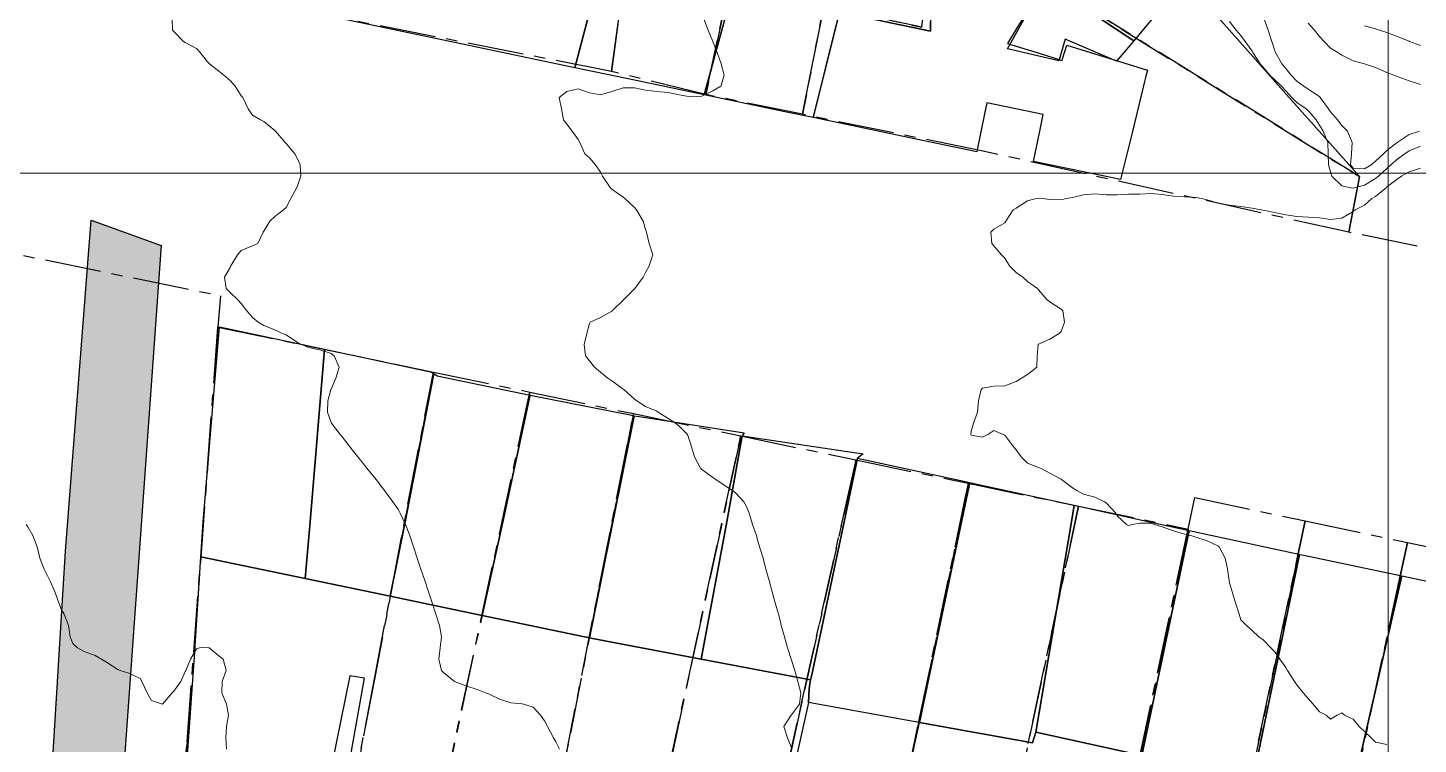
# Model space of a CAD drawing. Header units: centimetres. Extents: x 0 to 642158, y -847 to 649707.
# Drawn here: x 616806.2 to 616868.1, y 621662 to 621693.9 of the extents above; entities that cross this region are included whole.
import ezdxf

# ---------------------------------------------------------------- set-up
doc = ezdxf.new("R2010")
doc.units = ezdxf.units.CM
doc.header["$MEASUREMENT"] = 0
doc.linetypes.add('CENTERX2', pattern=[4, 2.5, -0.5, 0.5, -0.5])
doc.layers.add('MEV_grille', color=254, linetype='Continuous', lineweight=9)
doc.layers.add('WAL_topographie 0.5', color=253, linetype='Continuous', lineweight=20)
doc.layers.add('MEV_schema paysager_Ha', color=7, linetype='Continuous', lineweight=25, transparency=0.13)
doc.layers.add('SPW_batiments', color=7, linetype='Continuous')
doc.layers.add('SPW_parcellaire cadastral', color=7, linetype='CENTERX2', lineweight=25, true_color=0xff0542)

# ---------------------------------------------------------------- blocks, each defined once
blk = doc.blocks.new('*U114')
at = {"layer": 'MEV_grille', "transparency": 33554687}
blk.add_lwpolyline([(-1338.461, 0), (1338.461, 0)], dxfattribs=at)
blk = doc.blocks.new('*U115')
at = {"layer": 'MEV_grille', "color": 0, "linetype": 'ByBlock', "lineweight": -2, "transparency": 16777216}
blk.add_blockref('*U114', (0, -700), dxfattribs=at)
blk = doc.blocks.new('*U112')
at = {"layer": 'MEV_grille', "transparency": 33554687}
blk.add_lwpolyline([(0, 1825.476), (0, -1825.476)], dxfattribs=at)
blk = doc.blocks.new('*U113')
at = {"layer": 'MEV_grille', "color": 0, "linetype": 'ByBlock', "lineweight": -2, "transparency": 16777216}
blk.add_blockref('*U112', (1500, 0), dxfattribs=at)

msp = doc.modelspace()

# ---------------------------------------------------------------- hatches: boundary and pattern name
at = {"layer": 'MEV_schema paysager_Ha', "true_color": 0xffffff, "transparency": 33554687}
h = msp.add_hatch(color=7, dxfattribs=at)
h.dxf.hatch_style = 1
h.paths.add_polyline_path([(617076.957, 620775.289), (617077.201, 620777.105), (617077.126, 620779.957), (617075.099, 620784.986), (617072.172, 620790.466), (617067.368, 620798.797), (617064.065, 620804.577), (617056.243, 620818.296), (617050.046, 620830.95), (617047.611, 620836.834), (617045.379, 620844.037), (617042.362, 620852.742), (617037.909, 620861.649), (617028.342, 620880.123), (617020.095, 620896.123), (617010.198, 620916.411), (617002.446, 620933.73), (616993.044, 620956.493), (616983.642, 620978.596), (616973.25, 621002.678), (616968.962, 621012.244), (616965.663, 621021.976), (616955.436, 621040.45), (616945.21, 621059.419), (616940.921, 621068.986), (616935.478, 621077.398), (616927.231, 621088.119), (616919.756, 621098.032), (616908.594, 621115.419), (616899.05, 621136.883), (616888.424, 621173.846), (616877.62, 621211.722), (616864.401, 621250.858), (616862.596, 621274.031), (616860.047, 621301.222), (616858.914, 621326.713), (616859.197, 621346.539), (616860.896, 621376.279), (616861.463, 621404.886), (616860.613, 621429.244), (616859.48, 621444.822), (616854.948, 621465.215), (616849, 621490.706), (616837.671, 621532.058), (616829.74, 621571.711), (616822.943, 621588.705), (616820.394, 621592.954), (616812.463, 621606.549), (616808.781, 621634.306), (616806.798, 621652.15), (616807.931, 621670.56), (616809.064, 621685.289), (616812.18, 621684.156), (616809.914, 621652.433), (616812.18, 621634.873), (616813.879, 621615.896), (616816.995, 621605.7), (616822.943, 621593.52), (616829.174, 621581.341), (616832.006, 621572.561), (616837.954, 621544.521), (616851.266, 621492.689), (616857.498, 621468.614), (616860.896, 621451.903), (616862.879, 621435.758), (616864.295, 621409.984), (616863.729, 621378.545), (616862.029, 621341.724), (616862.313, 621319.632), (616865.428, 621273.181), (616866.561, 621255.621), (616870.995, 621241.549), (616880.863, 621212.431), (616888.067, 621186.88), (616893.901, 621167.537), (616903.21, 621136.7), (616913.794, 621113.645), (616922.701, 621099.354), (616933.688, 621085.113), (616938.674, 621078.225), (616946.15, 621064.154), (616956.913, 621043.761), (616966.26, 621026.766), (616969.942, 621016.853), (616981.555, 620991.079), (616995.15, 620956.807), (617005.346, 620932.732), (617016.676, 620908.941), (617026.306, 620890.247), (617038.202, 620866.455), (617044.999, 620853.993), (617049.248, 620839.831), (617054.346, 620826.519), (617065.959, 620806.409), (617077.565, 620785.227), (617080.472, 620780.563), (617081.622, 620779.211), (617083.041, 620778.332)])

# ---------------------------------------------------------------- linework, layer by layer
msp.add_lwpolyline([(616806.798, 621652.15), (616807.931, 621670.56), (616809.064, 621685.289), (616812.18, 621684.156), (616809.914, 621652.433)])
at = {"layer": 'SPW_batiments'}
for points in [[(616832.767, 621700.338), (616831.294, 621694.706), (616830.605, 621692.074), (616826.52, 621692.93), (616817.399, 621694.842), (616819.148, 621703.191), (616828.269, 621701.28), (616828.532, 621702.538), (616833.093, 621701.583), (616832.767, 621700.338)], [(616842.868, 621702.417), (616841.676, 621697.379), (616842.985, 621697.008), (616846.406, 621696.038), (616846.439, 621693.703), (616842.377, 621694.551), (616841.213, 621689.853), (616839.957, 621690.116), (616836.352, 621690.871), (616837.628, 621695.543), (616838.385, 621698.311), (616839.789, 621703.45), (616842.868, 621702.417)], [(616838.944, 621700.358), (616836.352, 621690.871), (616833.338, 621691.502), (616830.605, 621692.074), (616831.849, 621696.829)], [(616855.694, 621694.777), (616856.294, 621694.235), (616855.483, 621693.271), (616852.027, 621695.568), (616852.827, 621696.701), (616855.694, 621694.777)], [(616852.027, 621695.568), (616855.483, 621693.271), (616854.723, 621692.369), (616852.427, 621693.351), (616852.144, 621692.385), (616849.86, 621692.917), (616851.527, 621695.918), (616852.027, 621695.568)], [(616850.854, 621694.767), (616850.251, 621693.787), (616849.864, 621693.157), (616851.507, 621692.644), (616851.967, 621692.501), (616852.292, 621692.399), (616852.315, 621692.475), (616852.505, 621693.083), (616856.092, 621691.963), (616856.027, 621691.7), (616855.968, 621691.46), (616855.92, 621691.267), (616855.891, 621691.148), (616855.406, 621689.181), (616854.894, 621687.105), (616851.024, 621687.899), (616851.285, 621689.172), (616851.453, 621689.991), (616848.941, 621690.506), (616848.841, 621690.017), (616848.512, 621688.414), (616848.494, 621688.328), (616847.075, 621688.625), (616845.79, 621688.894), (616841.214, 621689.853), (616841.227, 621689.907)], [(616841.227, 621689.907), (616841.741, 621691.982), (616842.377, 621694.551), (616846.439, 621693.703), (616846.433, 621694.111)], [(616819.462, 621679.547), (616818.814, 621671.864), (616818.601, 621669.336), (616813.955, 621670.308), (616814.047, 621671.863), (616814.779, 621680.547), (616819.462, 621679.547)], [(616824.174, 621678.542), (616824.325, 621678.466), (616823.047, 621671.865), (616822.38, 621668.547), (616818.601, 621669.336), (616818.814, 621671.864), (616819.462, 621679.547), (616824.174, 621678.542)], [(616824.475, 621678.367), (616828.607, 621677.493), (616828.565, 621677.32), (616827.397, 621671.865), (616826.481, 621667.688), (616822.38, 621668.547), (616823.047, 621671.865), (616824.325, 621678.466), (616824.475, 621678.367)], [(616833.071, 621676.618), (616833.246, 621676.583), (616832.297, 621671.866), (616831.246, 621666.693), (616831.025, 621666.738), (616826.481, 621667.688), (616827.397, 621671.865), (616828.565, 621677.32), (616828.607, 621677.493), (616833.071, 621676.618)], [(616833.468, 621676.549), (616838.137, 621675.825), (616838.046, 621675.683), (616837.363, 621671.866), (616836.231, 621665.752), (616831.394, 621666.665), (616831.246, 621666.693), (616832.297, 621671.866), (616833.246, 621676.583), (616833.468, 621676.549)], [(616843.443, 621674.892), (616843.179, 621674.7), (616842.597, 621671.867), (616841.145, 621665.054), (616841.097, 621664.834), (616836.231, 621665.752), (616837.363, 621671.866), (616838.046, 621675.683), (616843.443, 621674.892)], [(616847.915, 621673.679), (616848.179, 621673.618), (616847.813, 621671.868), (616845.948, 621662.929), (616845.676, 621662.978), (616840.998, 621663.825), (616841.037, 621664.425), (616841.069, 621664.648), (616841.097, 621664.834), (616841.145, 621665.054), (616842.597, 621671.867), (616843.179, 621674.7), (616847.915, 621673.679)], [(616848.578, 621673.523), (616852.829, 621672.598), (616852.713, 621671.868), (616851.131, 621662.501), (616850.981, 621662.018), (616845.948, 621662.929), (616847.813, 621671.868), (616848.179, 621673.618), (616848.578, 621673.523)], [(616856.179, 621671.868), (616857.95, 621671.483), (616855.847, 621661.464), (616851.131, 621662.501), (616852.713, 621671.868), (616852.829, 621672.598), (616856.179, 621671.868)], [(616862.696, 621670.447), (616862.865, 621670.411), (616860.78, 621660.377), (616860.633, 621660.409), (616855.847, 621661.464), (616857.95, 621671.483), (616862.696, 621670.447)], [(616813.348, 621661.264), (616813.664, 621665.863), (616813.955, 621670.308), (616818.601, 621669.336)], [(616863.049, 621670.372), (616867.414, 621669.458), (616865.115, 621659.456), (616860.949, 621660.341), (616860.78, 621660.377), (616862.865, 621670.411), (616863.049, 621670.372)], [(616818.601, 621669.336), (616822.38, 621668.547), (616826.481, 621667.688), (616831.025, 621666.738), (616831.246, 621666.693), (616831.394, 621666.665), (616836.231, 621665.752), (616841.097, 621664.834), (616841.069, 621664.648), (616841.037, 621664.425), (616840.998, 621663.825), (616839.149, 621655.517)], [(616871.73, 621668.553), (616869.649, 621658.491), (616865.115, 621659.456), (616867.414, 621669.458), (616871.73, 621668.553)], [(616820.431, 621660.414), (616821.231, 621664.897), (616820.581, 621665.014), (616819.781, 621661.064)], [(616845.381, 621660.35), (616845.948, 621662.929), (616850.981, 621662.018)], [(616850.981, 621662.018), (616851.131, 621662.501), (616855.847, 621661.464)]]:
    msp.add_lwpolyline(points, dxfattribs=at)
at = {"layer": 'SPW_parcellaire cadastral'}
for points in [[(616832.229, 621691.909), (616820.011, 621694.313), (616807.906, 621696.915), (616809.227, 621732.234), (616828.226, 621727.97), (616836.133, 621714.753), (616838.782, 621716.903), (616845.324, 621709.799), (616842.355, 621707.528), (616840.926, 621706.383), (616836.606, 621703.754), (616833.615, 621701.934), (616832.229, 621691.909)], [(617026.55, 621695.517), (617027.04, 621693.245), (617027.56, 621690.821), (617028.977, 621680.686), (617026.486, 621672.168), (617025.539, 621667.29), (617024.22, 621660.497), (617023.1, 621654.723), (617022.671, 621652.516), (616942.551, 621668.867), (616865.054, 621684.753), (616865.536, 621687.229), (616848.273, 621706.653), (616845.324, 621709.799), (616838.782, 621716.903), (616836.133, 621714.753), (616828.226, 621727.97), (616809.227, 621732.234)], [(616832.229, 621691.909), (616833.615, 621701.934), (616836.606, 621703.754), (616840.926, 621706.383), (616842.355, 621707.528), (616845.324, 621709.799), (616848.273, 621706.653), (616865.536, 621687.229), (616851.527, 621695.917), (616846.86, 621698.584), (616843.043, 621702.149), (616839.056, 621703.161), (616836.429, 621690.879), (616832.229, 621691.909)], [(616846.86, 621698.584), (616846.427, 621696.833), (616846.042, 621693.882), (616841.688, 621694.815), (616840.737, 621690.001), (616836.429, 621690.879), (616839.056, 621703.161), (616843.043, 621702.149), (616846.86, 621698.584)], [(616846.86, 621698.584), (616851.527, 621695.917), (616865.536, 621687.229), (616865.054, 621684.753), (616848.709, 621688.375), (616840.737, 621690.001), (616841.688, 621694.815), (616846.042, 621693.882), (616846.427, 621696.833), (616846.86, 621698.584)], [(616805.285, 621643.138), (616802.59, 621679.872), (616799.193, 621685.115), (616814.831, 621681.929), (616814.713, 621680.526), (616813.337, 621662.073), (616812.59, 621654.427)], [(616822.672, 621650.051), (616826.818, 621644.331), (616834.108, 621634.283), (616832.137, 621632.961), (616829.123, 621630.941), (616826.699, 621629.286), (616824.467, 621633.214), (616822.557, 621632.153), (616819.783, 621642.181), (616814.317, 621640.496), (616812.59, 621654.427), (616813.337, 621662.073), (616814.713, 621680.526), (616824.304, 621678.531), (616821.661, 621664.788), (616820.528, 621658.818), (616819.633, 621654.244), (616822.672, 621650.051)], [(616822.672, 621650.051), (616819.633, 621654.244), (616820.528, 621658.818), (616821.661, 621664.788), (616824.304, 621678.531), (616828.601, 621677.638), (616824.72, 621659.579), (616824.4, 621658.091), (616822.672, 621650.051)], [(616822.672, 621650.051), (616824.4, 621658.091), (616824.72, 621659.579), (616828.601, 621677.638), (616833.212, 621676.678), (616830.133, 621661.1), (616826.818, 621644.331), (616822.672, 621650.051)], [(616826.818, 621644.331), (616830.133, 621661.1), (616833.212, 621676.678), (616837.984, 621675.686), (616833.878, 621656.648), (616833.586, 621655.291), (616830.746, 621642.127), (616835.585, 621640.894), (616834.108, 621634.283), (616826.818, 621644.331)], [(616835.585, 621640.894), (616830.746, 621642.127), (616833.586, 621655.291), (616833.878, 621656.648), (616837.984, 621675.686), (616843.117, 621674.618), (616840.711, 621663.845), (616839.959, 621660.479), (616835.585, 621640.894)], [(616835.585, 621640.894), (616839.959, 621660.479), (616840.711, 621663.845), (616843.117, 621674.618), (616848.118, 621673.578), (616845.906, 621662.904), (616845.37, 621660.32), (616845.185, 621659.425), (616844.511, 621656.175), (616838.671, 621627.992), (616834.108, 621634.283), (616835.585, 621640.894)], [(616842.494, 621622.72), (616838.671, 621627.992), (616844.511, 621656.175), (616845.185, 621659.425), (616845.37, 621660.32), (616845.906, 621662.904), (616848.118, 621673.578), (616853.019, 621672.558), (616850.167, 621659.056), (616849.231, 621654.621), (616842.494, 621622.72)], [(616857.901, 621671.543), (616858.197, 621672.939), (616863.118, 621671.903), (616862.825, 621670.519), (616859.389, 621654.262), (616859.274, 621653.715), (616852.8, 621623.087), (616852.323, 621620.833), (616847.36, 621621.822), (616854.052, 621653.389), (616857.901, 621671.543)], [(616844.553, 621619.88), (616842.494, 621622.72), (616849.231, 621654.621), (616850.167, 621659.056), (616853.019, 621672.558), (616857.901, 621671.543), (616854.052, 621653.389), (616847.36, 621621.822), (616844.553, 621619.88)], [(616867.678, 621670.944), (616867.379, 621669.571), (616865.166, 621659.41), (616863.716, 621652.766), (616857.045, 621622.111), (616856.582, 621619.985), (616852.323, 621620.833), (616852.8, 621623.087), (616859.274, 621653.715), (616859.389, 621654.262), (616862.825, 621670.519), (616863.118, 621671.903), (616867.678, 621670.944)], [(616867.678, 621670.944), (616871.989, 621670.036), (616871.693, 621668.674), (616869.483, 621658.492), (616860.935, 621619.118), (616856.582, 621619.985), (616857.045, 621622.111), (616863.716, 621652.766), (616865.166, 621659.41), (616867.379, 621669.571), (616867.678, 621670.944)]]:
    msp.add_lwpolyline(points, dxfattribs=at)
at = {"layer": 'WAL_topographie 0.5'}
for points in [[(616812.675, 621694.25), (616812.692, 621693.75), (616812.75, 621693.692), (616813.176, 621693.25), (616813.25, 621693.197), (616813.75, 621692.924), (616813.924, 621692.75), (616814.25, 621692.345), (616814.342, 621692.25), (616814.75, 621691.927), (616814.968, 621691.75), (616815.25, 621691.5), (616815.479, 621691.25), (616815.75, 621690.831), (616815.812, 621690.75), (616816.05, 621690.25), (616816.25, 621689.964), (616816.603, 621689.75), (616816.75, 621689.686), (616817.25, 621689.281), (616817.276, 621689.25), (616817.707, 621688.75), (616817.75, 621688.702), (616818.128, 621688.25), (616818.25, 621688.013), (616818.372, 621687.75), (616818.404, 621687.25), (616818.25, 621686.821), (616818.221, 621686.75), (616817.962, 621686.25), (616817.75, 621685.861), (616817.625, 621685.75), (616817.25, 621685.45), (616817.028, 621685.25), (616816.75, 621684.796), (616816.725, 621684.75), (616816.481, 621684.25), (616816.25, 621684.143), (616815.75, 621683.946), (616815.588, 621683.75), (616815.287, 621683.25), (616815.25, 621683.182), (616815, 621682.75), (616815.079, 621682.25), (616815.25, 621682.074), (616815.593, 621681.75), (616815.75, 621681.578), (616815.994, 621681.25), (616816.25, 621680.953), (616816.509, 621680.75), (616816.75, 621680.598), (616817.25, 621680.409), (616817.568, 621680.25), (616817.75, 621680.182), (616818.25, 621679.841), (616818.426, 621679.75), (616818.75, 621679.629), (616819.25, 621679.513), (616819.75, 621679.348), (616819.888, 621679.25), (616820.114, 621678.75), (616819.956, 621678.25), (616819.75, 621677.767), (616819.742, 621677.75), (616819.601, 621677.25), (616819.583, 621676.75), (616819.75, 621676.283), (616819.769, 621676.25), (616820.154, 621675.75), (616820.25, 621675.631), (616820.546, 621675.25), (616820.75, 621674.988), (616820.942, 621674.75), (616821.25, 621674.369), (616821.346, 621674.25), (616821.75, 621673.75), (616821.75, 621673.75), (616822.13, 621673.25), (616822.25, 621673.1), (616822.5, 621672.75), (616822.75, 621672.4), (616822.829, 621672.25), (616823.055, 621671.75), (616823.25, 621671.25), (616823.25, 621671.25), (616823.417, 621670.75), (616823.583, 621670.25), (616823.75, 621669.75), (616823.75, 621669.75), (616823.917, 621669.25), (616824.083, 621668.75), (616824.25, 621668.25), (616824.25, 621668.25), (616824.41, 621667.75), (616824.572, 621667.25), (616824.658, 621666.75), (616824.601, 621666.25), (616824.55, 621665.75), (616824.663, 621665.25), (616824.75, 621665.157), (616825.25, 621664.75), (616825.25, 621664.75), (616825.75, 621664.569), (616826.25, 621664.397), (616826.618, 621664.25), (616826.75, 621664.199), (616827.25, 621663.964), (616827.75, 621663.807), (616828.25, 621663.767), (616828.318, 621663.75), (616828.75, 621663.616), (616829.075, 621663.25), (616829.25, 621663), (616829.386, 621662.75), (616829.654, 621662.25), (616829.75, 621662.071), (616829.92, 621661.75)], [(616836.347, 621694.25), (616836.542, 621693.75), (616836.75, 621693.25), (616836.75, 621693.25), (616836.932, 621692.75), (616837.114, 621692.25), (616837.25, 621691.75), (616837.25, 621691.75), (616837.25, 621691.75), (616837.095, 621691.25), (616836.75, 621691.043), (616836.25, 621690.807), (616835.75, 621690.773), (616835.25, 621690.876), (616834.75, 621690.97), (616834.25, 621691.019), (616833.75, 621691.078), (616833.25, 621691.187), (616832.75, 621691.184), (616832.25, 621691.016), (616831.75, 621690.863), (616831.25, 621690.952), (616830.75, 621691.132), (616830.25, 621691.022), (616829.903, 621690.75), (616830.013, 621690.25), (616830.102, 621689.75), (616830.25, 621689.56), (616830.482, 621689.25), (616830.75, 621688.875), (616830.82, 621688.75), (616831.05, 621688.25), (616831.25, 621688.065), (616831.524, 621687.75), (616831.75, 621687.432), (616831.835, 621687.25), (616832.174, 621686.75), (616832.25, 621686.669), (616832.75, 621686.308), (616832.831, 621686.25), (616833.25, 621685.856), (616833.345, 621685.75), (616833.639, 621685.25), (616833.75, 621684.875), (616833.798, 621684.75), (616833.917, 621684.25), (616834.076, 621683.75), (616833.91, 621683.25), (616833.75, 621682.964), (616833.643, 621682.75), (616833.269, 621682.25), (616833.25, 621682.235), (616832.765, 621681.75), (616832.75, 621681.736), (616832.264, 621681.25), (616832.25, 621681.236), (616831.75, 621680.96), (616831.286, 621680.75), (616831.25, 621680.687), (616831.129, 621680.25), (616831.01, 621679.75), (616831.068, 621679.25), (616831.25, 621679.028), (616831.471, 621678.75), (616831.75, 621678.518), (616832.074, 621678.25), (616832.25, 621678.145), (616832.75, 621677.772), (616832.775, 621677.75), (616833.25, 621677.317), (616833.365, 621677.25), (616833.75, 621676.991), (616834.25, 621676.793), (616834.316, 621676.75), (616834.75, 621676.465), (616835.088, 621676.25), (616835.25, 621676.12), (616835.612, 621675.75), (616835.75, 621675.344), (616835.783, 621675.25), (616835.934, 621674.75), (616836.2, 621674.25), (616836.25, 621674.185), (616836.75, 621673.833), (616836.875, 621673.75), (616837.25, 621673.5), (616837.625, 621673.25), (616837.75, 621673.15), (616838.131, 621672.75), (616838.25, 621672.542), (616838.356, 621672.25), (616838.515, 621671.75), (616838.681, 621671.25), (616838.75, 621671), (616838.819, 621670.75), (616838.979, 621670.25), (616839.111, 621669.75), (616839.25, 621669.25), (616839.25, 621669.25), (616839.389, 621668.75), (616839.521, 621668.25), (616839.664, 621667.75), (616839.75, 621667.417), (616839.793, 621667.25), (616839.936, 621666.75), (616840.064, 621666.25), (616840.235, 621665.75), (616840.25, 621665.704), (616840.389, 621665.25), (616840.521, 621664.75), (616840.662, 621664.25), (616840.603, 621663.75), (616840.25, 621663.27), (616840.235, 621663.25), (616839.912, 621662.75), (616840.074, 621662.25), (616840.25, 621661.8)], [(616868.209, 621689.25), (616867.75, 621689.101), (616867.25, 621688.778), (616867.216, 621688.75), (616866.75, 621688.39), (616866.599, 621688.25), (616866.25, 621687.916), (616866.051, 621687.75), (616865.75, 621687.572), (616865.25, 621687.6), (616865.133, 621687.75), (616865.179, 621688.25), (616865.21, 621688.75), (616864.994, 621689.25), (616864.75, 621689.509), (616864.558, 621689.75), (616864.25, 621690.11), (616864.148, 621690.25), (616863.785, 621690.75), (616863.75, 621690.793), (616863.25, 621691.128), (616863.059, 621691.25), (616862.75, 621691.48), (616862.492, 621691.75), (616862.25, 621692.039), (616862.071, 621692.25), (616861.794, 621692.75), (616861.75, 621692.871), (616861.627, 621693.25), (616861.466, 621693.75), (616861.289, 621694.25)], [(616868.25, 621688.586), (616867.75, 621688.383), (616867.555, 621688.25), (616867.25, 621688.032), (616866.931, 621687.75), (616866.75, 621687.588), (616866.375, 621687.25), (616866.25, 621687.143), (616865.75, 621686.849), (616865.348, 621686.75), (616865.25, 621686.721), (616865.068, 621686.75), (616864.75, 621686.815), (616864.302, 621687.25), (616864.25, 621687.435), (616864.157, 621687.75), (616864.146, 621688.25), (616864.121, 621688.75), (616863.923, 621689.25), (616863.75, 621689.523), (616863.603, 621689.75), (616863.25, 621690.177), (616863.165, 621690.25), (616862.75, 621690.529), (616862.519, 621690.75), (616862.25, 621691.044), (616862.058, 621691.25), (616861.75, 621691.551), (616861.539, 621691.75), (616861.25, 621692.095), (616861.115, 621692.25), (616860.783, 621692.75), (616860.75, 621692.81), (616860.44, 621693.25), (616860.25, 621693.509), (616860.041, 621693.75), (616859.75, 621694.128)], [(616868.25, 621691.329), (616867.75, 621691.487), (616867.25, 621691.671), (616867.058, 621691.75), (616866.75, 621691.868), (616866.25, 621692.082), (616865.75, 621692.25), (616865.75, 621692.25), (616865.25, 621692.382), (616864.75, 621692.633), (616864.571, 621692.75), (616864.25, 621692.944), (616863.965, 621693.25), (616863.75, 621693.459), (616863.531, 621693.75), (616863.25, 621694.054)], [(616868.25, 621693.066), (616867.758, 621693.25), (616867.75, 621693.253), (616867.25, 621693.455), (616866.75, 621693.645), (616866.43, 621693.75), (616866.25, 621693.806), (616865.75, 621693.946)], [(616868.25, 621687.606), (616867.75, 621687.437), (616867.407, 621687.25), (616867.25, 621687.148), (616866.75, 621686.767), (616866.729, 621686.75), (616866.25, 621686.345), (616866.077, 621686.25), (616865.75, 621685.963), (616865.339, 621685.75), (616865.25, 621685.674), (616864.75, 621685.38), (616864.25, 621685.325), (616863.75, 621685.393), (616863.25, 621685.425), (616862.75, 621685.455), (616862.25, 621685.529), (616861.75, 621685.625), (616861.25, 621685.731), (616861.153, 621685.75), (616860.75, 621685.828), (616860.25, 621685.901), (616859.75, 621685.957), (616859.25, 621686.052), (616858.75, 621686.201), (616858.5, 621686.25), (616858.25, 621686.294), (616857.75, 621686.322), (616857.25, 621686.362), (616856.75, 621686.432), (616856.25, 621686.47), (616855.75, 621686.454), (616855.25, 621686.442), (616854.75, 621686.42), (616854.25, 621686.425), (616853.75, 621686.458), (616853.25, 621686.413), (616852.75, 621686.302), (616852.469, 621686.25), (616852.25, 621686.189), (616851.75, 621686.208), (616851.438, 621686.25), (616851.25, 621686.269), (616851.143, 621686.25), (616850.75, 621686.152), (616850.25, 621685.83), (616850.115, 621685.75), (616849.792, 621685.25), (616849.75, 621685.173), (616849.25, 621684.893), (616849.117, 621684.75), (616849.159, 621684.25), (616849.25, 621684.145), (616849.591, 621683.75), (616849.75, 621683.598), (616849.955, 621683.25), (616850.25, 621682.955), (616850.546, 621682.75), (616850.75, 621682.567), (616851.202, 621682.25), (616851.25, 621682.183), (616851.632, 621681.75), (616851.75, 621681.65), (616852.25, 621681.333), (616852.333, 621681.25), (616852.395, 621680.75), (616852.25, 621680.341), (616852.167, 621680.25), (616851.75, 621680), (616851.25, 621679.768), (616851.235, 621679.75), (616851.181, 621679.25), (616851.173, 621678.75), (616850.75, 621678.417), (616850.488, 621678.25), (616850.25, 621678.115), (616849.75, 621677.921), (616849.25, 621677.908), (616848.75, 621677.81), (616848.69, 621677.75), (616848.574, 621677.25), (616848.523, 621676.75), (616848.354, 621676.25), (616848.25, 621675.893), (616848.232, 621675.75), (616848.25, 621675.718), (616848.75, 621675.632), (616848.987, 621675.75), (616849.25, 621675.935), (616849.667, 621675.75), (616849.75, 621675.721), (616850.094, 621675.25), (616850.25, 621675.062), (616850.466, 621674.75), (616850.75, 621674.48), (616851.25, 621674.285), (616851.331, 621674.25), (616851.75, 621674.033), (616852.25, 621673.757), (616852.263, 621673.75), (616852.75, 621673.372), (616852.957, 621673.25), (616853.25, 621673.087), (616853.75, 621672.958), (616854.181, 621672.75), (616854.25, 621672.711), (616854.693, 621672.25), (616854.75, 621672.135), (616855.167, 621671.75), (616855.25, 621671.7), (616855.45, 621671.75), (616855.75, 621671.798), (616856.25, 621671.801), (616856.41, 621671.75), (616856.75, 621671.64), (616857.25, 621671.458), (616857.75, 621671.317), (616858.03, 621671.25), (616858.25, 621671.177), (616858.75, 621671.019), (616859.25, 621670.776), (616859.282, 621670.75), (616859.56, 621670.25), (616859.659, 621669.75), (616859.734, 621669.25), (616859.75, 621669.15), (616859.861, 621668.75), (616860.021, 621668.25), (616860.174, 621667.75), (616860.25, 621667.5), (616860.5, 621667.25), (616860.75, 621667.023), (616861.05, 621666.75), (616861.25, 621666.607), (616861.583, 621666.25), (616861.75, 621666.083), (616861.988, 621665.75), (616862.25, 621665.383), (616862.324, 621665.25), (616862.636, 621664.75), (616862.75, 621664.611), (616863.033, 621664.25), (616863.25, 621664), (616863.467, 621663.75), (616863.75, 621663.408), (616864.05, 621663.25), (616864.25, 621663.083), (616864.536, 621663.25), (616864.75, 621663.365), (616864.865, 621663.25), (616865.25, 621663.071), (616865.523, 621662.75), (616865.75, 621662.523), (616866.05, 621662.25), (616866.25, 621662.062), (616866.75, 621661.946)], [(616806.176, 621671.75), (616806.25, 621671.634), (616806.476, 621671.25), (616806.657, 621670.75), (616806.75, 621670.382), (616806.788, 621670.25), (616806.979, 621669.75), (616807.225, 621669.25), (616807.25, 621669.192), (616807.448, 621668.75), (616807.625, 621668.25), (616807.75, 621667.95), (616807.872, 621667.75), (616808.06, 621667.25), (616808.135, 621666.75), (616808.25, 621666.45), (616808.46, 621666.25), (616808.75, 621666.093), (616809.25, 621665.917), (616809.528, 621665.75), (616809.75, 621665.612), (616810.25, 621665.282), (616810.361, 621665.25), (616810.75, 621665.12), (616811.25, 621664.893), (616811.323, 621664.75), (616811.553, 621664.25), (616811.75, 621663.909), (616812.25, 621663.75), (616812.679, 621664.25), (616812.75, 621664.328), (616813.064, 621664.75), (616813.25, 621665.194), (616813.279, 621665.25), (616813.494, 621665.75), (616813.75, 621666.21), (616813.893, 621666.25), (616814.25, 621666.286), (616814.323, 621666.25), (616814.75, 621665.896), (616814.944, 621665.75), (616815.083, 621665.25), (616814.9, 621664.75), (616814.882, 621664.25), (616815.092, 621663.75), (616815.179, 621663.25), (616815.089, 621662.75), (616815.057, 621662.25), (616815.098, 621661.75)]]:
    msp.add_lwpolyline(points, dxfattribs=at)

# ---------------------------------------------------------------- block references
at = {"layer": 'MEV_grille', "transparency": 33554687}
for name, p in [('*U113', (615366.814, 620593.644)), ('*U115', (616669.481, 622387.381))]:
    msp.add_blockref(name, p, dxfattribs=at)

doc.saveas('drawing.dxf')
